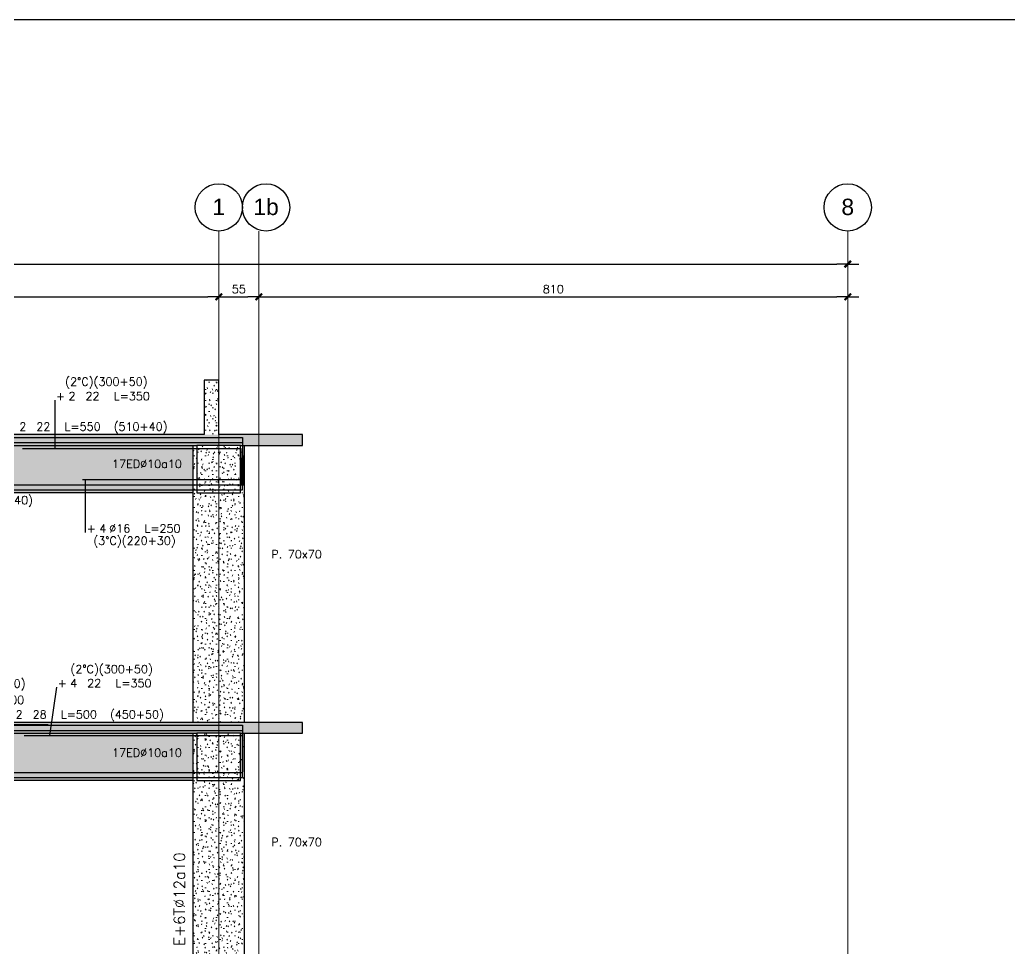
# Model space of a CAD drawing. Extents: x -9133 to 18268, y -11863 to 17290.
# Drawn here: x 2267 to 3628, y 2846 to 4123 of the extents above; entities that cross this region are included whole.
import ezdxf
from ezdxf.enums import TextEntityAlignment as Align

# ---------------------------------------------------------------- set-up
doc = ezdxf.new("R2010")
doc.units = 0
doc.header["$LTSCALE"] = 30
doc.header["$MEASUREMENT"] = 0
doc.linetypes.add('EJEG$0$RLE-PROYECCION', pattern=[0.71438, 0.47625, -0.23813])
doc.layers.get('0').update_dxf_attribs({"linetype": 'CONTINUOUS'})
doc.layers.add('EJEG$0$RLA-ACHURADO', color=30, linetype='EJEG$0$RLE-PROYECCION', lineweight=15, transparency=0.7)
for name, color, linetype, lineweight in [('EJEG$0$RLA-CONTORNO', 30, 'CONTINUOUS', 25), ('EJEG$0$RLA-EJE', 3, 'CONTINUOUS', 25), ('EJEG$0$RLA-EJES', 1, 'CONTINUOUS', 9), ('EJEG$0$RLA-TEXTOS-1', 9, 'CONTINUOUS', 9)]:
    doc.layers.add(name, color=color, linetype=linetype, lineweight=lineweight)
for name, color, linetype in [('EJEG$0$RLA-COTAS1', 2, 'CONTINUOUS'), ('EJEG$0$RLA-FE', 7, 'CONTINUOUS'), ('EJEG$0$RLA-TEXTOS-FE', 9, 'CONTINUOUS'), ('RLA-FORMATO', 7, 'CONTINUOUS')]:
    doc.layers.add(name, color=color, linetype=linetype)
doc.styles.add('EJEG$0$Arial_1', font='arial.ttf', dxfattribs={"height": 22.5})
doc.styles.add('EJEG$0$RomanS', font='romans.shx', dxfattribs={"height": 11.25})
doc.dimstyles.new('EJEG$0$ING-50', dxfattribs={"dimscale": 50, "dimtxt": 0.27, "dimasz": 0.3, "dimexe": 0, "dimexo": 0, "dimgap": 0.1, "dimtad": 1, "dimdec": 1, "dimzin": 12, "dimdsep": 46, "dimtxsty": 'EJEG$0$RomanS', "dimblk": 'EJEG$0$TICK1', "dimblk1": 'EJEG$0$TICK1', "dimblk2": 'EJEG$0$TICK1', "dimcen": 0.09, "dimclrd": 2, "dimclre": 1, "dimclrt": 3, "dimadec": 0, "dimazin": 0, "dimtfac": 1, "dimtdec": 0, "dimtix": 1, "dimtmove": 2, "dimatfit": 3, "dimldrblk": 'EJEG$0$TICK1', "dimfxl": 0, "dimfxlon": 1, "dimtolj": 1, "dimtzin": 0, "dimarcsym": 0})
pattern_1 = [(0, (-424.688, -2039.478), (20.32, 5.08), [1.676, -13.564, 1.676, -13.564, -81.28]), (0, (-424.688, -2039.478), (20.32, 5.08), [-30.48, 1.676, -28.804, 1.676, -13.564, -35.56]), (0, (-424.688, -2039.478), (20.32, 5.08), [-76.2, 1.676, -8.484, 1.676, -23.724]), (120, (-417.068, -2036.938), (-14.559409, 15.057636), [1.676, -13.564, 1.676, -13.564, -81.28]), (120, (-417.068, -2036.938), (-14.559409, 15.057636), [-30.48, 1.676, -28.804, 1.676, -13.564, -35.56]), (120, (-417.068, -2036.938), (-14.559409, 15.057636), [-76.2, 1.676, -8.484, 1.676, -23.724]), (240, (-414.528, -2026.778), (-5.760591, -20.137636), [1.676, -13.564, 1.676, -13.564, -81.28]), (240, (-414.528, -2026.778), (-5.760591, -20.137636), [-30.48, 1.676, -28.804, 1.676, -13.564, -35.56]), (240, (-414.528, -2026.778), (-5.760591, -20.137636), [-76.2, 1.676, -8.484, 1.676, -23.724])]

# ---------------------------------------------------------------- blocks, each defined once
blk = doc.blocks.new('EJEG$0$Grid - RLE-EJE-192293-EJE G')
at = {"layer": 'EJEG$0$RLA-EJE'}
blk.add_circle((410.2, 1495.5), 32.5, dxfattribs=at)
blk = doc.blocks.new('EJEG$0$TICK1')
at = {"color": 2}
for points in [[(0, 0), (-1, 0)], [(0, 0), (1, 0)]]:
    blk.add_lwpolyline(points, dxfattribs=at)
at = {"color": 2, "const_width": 0.2}
blk.add_lwpolyline([(-0.3, -0.3), (0.3, 0.3)], dxfattribs=at)
blk = doc.blocks.new('EJEG$0$DIMBLOCK1-EJE G')
at = {"layer": 'EJEG$0$RLA-COTAS1', "color": 2, "lineweight": -2, "transparency": 16777216}
blk.add_line((-1214.8, 1417.5), (1260.2, 1417.5), dxfattribs=at)
at = {"layer": 'EJEG$0$RLA-COTAS1', "color": 2, "lineweight": -2, "transparency": 16777216, "xscale": 15, "yscale": 15, "zscale": 15, "rotation": 180}
blk.add_blockref('EJEG$0$TICK1', (-1229.8, 1417.5), dxfattribs=at)
at = {"layer": 'EJEG$0$RLA-COTAS1', "color": 2, "lineweight": -2, "transparency": 16777216, "xscale": 15, "yscale": 15, "zscale": 15}
blk.add_blockref('EJEG$0$TICK1', (1275.2, 1417.5), dxfattribs=at)
at = {"layer": 'EJEG$0$RLA-COTAS1', "color": 3, "transparency": 16777216, "insert": (22.7, 1428.1), "char_height": 11.25, "attachment_point": 5, "style": 'EJEG$0$RomanS'}
blk.add_mtext('\\A1;2505', dxfattribs=at)
blk = doc.blocks.new('EJEG$0$DIMBLOCK4-EJE G')
at = {"layer": 'EJEG$0$RLA-COTAS1', "color": 2, "lineweight": -2, "transparency": 16777216}
blk.add_line((-464.8, 1372.5), (395.2, 1372.5), dxfattribs=at)
at = {"layer": 'EJEG$0$RLA-COTAS1', "color": 2, "lineweight": -2, "transparency": 16777216, "xscale": 15, "yscale": 15, "zscale": 15, "rotation": 180}
blk.add_blockref('EJEG$0$TICK1', (-479.8, 1372.5), dxfattribs=at)
at = {"layer": 'EJEG$0$RLA-COTAS1', "color": 2, "lineweight": -2, "transparency": 16777216, "xscale": 15, "yscale": 15, "zscale": 15}
blk.add_blockref('EJEG$0$TICK1', (410.2, 1372.5), dxfattribs=at)
at = {"layer": 'EJEG$0$RLA-COTAS1', "color": 3, "transparency": 16777216, "insert": (-34.8, 1383.1), "char_height": 11.25, "attachment_point": 5, "style": 'EJEG$0$RomanS'}
blk.add_mtext('\\A1;890', dxfattribs=at)
blk = doc.blocks.new('EJEG$0$DIMBLOCK5-EJE G')
at = {"layer": 'EJEG$0$RLA-COTAS1', "color": 2, "lineweight": -2, "transparency": 16777216}
blk.add_line((425.2, 1372.5), (450.2, 1372.5), dxfattribs=at)
at = {"layer": 'EJEG$0$RLA-COTAS1', "color": 2, "lineweight": -2, "transparency": 16777216, "xscale": 15, "yscale": 15, "zscale": 15, "rotation": 180}
blk.add_blockref('EJEG$0$TICK1', (410.2, 1372.5), dxfattribs=at)
at = {"layer": 'EJEG$0$RLA-COTAS1', "color": 2, "lineweight": -2, "transparency": 16777216, "xscale": 15, "yscale": 15, "zscale": 15}
blk.add_blockref('EJEG$0$TICK1', (465.2, 1372.5), dxfattribs=at)
at = {"layer": 'EJEG$0$RLA-COTAS1', "color": 3, "transparency": 16777216, "insert": (437.7, 1383.1), "char_height": 11.25, "attachment_point": 5, "style": 'EJEG$0$RomanS'}
blk.add_mtext('\\A1;55', dxfattribs=at)
blk = doc.blocks.new('EJEG$0$DIMBLOCK6-EJE G')
at = {"layer": 'EJEG$0$RLA-COTAS1', "color": 2, "lineweight": -2, "transparency": 16777216}
blk.add_line((480.2, 1372.5), (1260.2, 1372.5), dxfattribs=at)
at = {"layer": 'EJEG$0$RLA-COTAS1', "color": 2, "lineweight": -2, "transparency": 16777216, "xscale": 15, "yscale": 15, "zscale": 15, "rotation": 180}
blk.add_blockref('EJEG$0$TICK1', (465.2, 1372.5), dxfattribs=at)
at = {"layer": 'EJEG$0$RLA-COTAS1', "color": 2, "lineweight": -2, "transparency": 16777216, "xscale": 15, "yscale": 15, "zscale": 15}
blk.add_blockref('EJEG$0$TICK1', (1275.2, 1372.5), dxfattribs=at)
at = {"layer": 'EJEG$0$RLA-COTAS1', "color": 3, "transparency": 16777216, "insert": (870.2, 1383.1), "char_height": 11.25, "attachment_point": 5, "style": 'EJEG$0$RomanS'}
blk.add_mtext('\\A1;810', dxfattribs=at)
blk = doc.blocks.new('*U73')
at = {"layer": 'EJEG$0$RLA-FE'}
for p, q in [((0, 0), (0, 0)), ((0, 0), (918.2, 0)), ((918.2, 0), (968.2, 0)), ((968.2, 0), (1000, 0)), ((1000, 0), (1000, 0))]:
    blk.add_line(p, q, dxfattribs=at)
at = {"layer": 'EJEG$0$RLA-FE', "color": 3, "style": 'EJEG$0$RomanS', "flags": 8}
for tag, p in [('F=', (408.4, 9.3)), ('NUM', (422.8, 9.3))]:
    blk.add_attdef(tag, text='', height=11.2, dxfattribs=at).set_placement(p, align=Align.RIGHT)
at = {"layer": 'EJEG$0$RLA-FE', "color": 3, "style": 'EJEG$0$RomanS'}
for tag, p, flags in [('PHI', (426.7, 9.5), 14), ('DIAM', (436.6, 9.3), 12), ('MINUS', (458.6, 9.3), 13), ('TEXTO_FE2', (470.6, 4.4), 8), ('MARK', (472, 9.3), 13), ('TEXTO_FE1', (475.3, 9.3), 8), ('TIPO', (498.8, -75.8), 13), ('NVECES', (484.9, -94.7), 13), ('NUMFE', (488.9, -114.5), 13), ('CAPA', (497.1, -133.6), 13), ('DESPLAZA', (278.3, -151.6), 13), ('ESPACIO', (284.4, -170), 13), ('CANT', (298.2, -188.8), 13)]:
    blk.add_attdef(tag, p, '', height=11.2, dxfattribs=dict(at, flags=flags))
blk = doc.blocks.new('*U69')
at = {"layer": 'EJEG$0$RLA-FE'}
for p, q in [((0, 0), (0, 0)), ((0, 0), (368.2, 0)), ((368.2, 0), (418.2, 0)), ((418.2, 0), (450, 0)), ((450, 0), (450, -50))]:
    blk.add_line(p, q, dxfattribs=at)
at = {"layer": 'EJEG$0$RLA-FE', "color": 3, "style": 'EJEG$0$RomanS', "flags": 8}
for tag, p in [('F=', (133.4, 9.3)), ('NUM', (147.8, 9.3))]:
    blk.add_attdef(tag, text='', height=11.2, dxfattribs=at).set_placement(p, align=Align.RIGHT)
at = {"layer": 'EJEG$0$RLA-FE', "color": 3, "style": 'EJEG$0$RomanS'}
for tag, p, flags in [('PHI', (151.7, 9.5), 14), ('DIAM', (161.6, 9.3), 12), ('MINUS', (183.6, 9.3), 13), ('MARK', (197, 9.3), 13), ('TEXTO_FE1', (200.3, 9.3), 8), ('TEXTO_FE2', (267.8, 9.3), 8), ('TIPO', (223.8, -75.8), 13), ('NVECES', (209.9, -94.7), 13), ('NUMFE', (213.9, -114.5), 13), ('CAPA', (222.1, -133.6), 13), ('DESPLAZA', (278.3, -151.6), 13), ('ESPACIO', (284.4, -170), 13), ('CANT', (298.2, -188.8), 13)]:
    blk.add_attdef(tag, p, '', height=11.2, dxfattribs=dict(at, flags=flags))
blk = doc.blocks.new('*U86')
at = {"layer": 'EJEG$0$RLA-FE', "color": 6}
blk.add_line((0, 1), (183, 1), dxfattribs=at)
at = {"layer": 'EJEG$0$RLA-FE', "color": 3, "style": 'EJEG$0$RomanS', "flags": 8}
for tag, p in [('(', (77.2, 9.1)), ('EMP', (96.2, 9.1)), (')', (115.5, 9.1))]:
    blk.add_attdef(tag, text='', height=11.2, dxfattribs=at).set_placement(p, align=Align.CENTER)
blk = doc.blocks.new('*U158')
at = {"layer": 'EJEG$0$RLA-FE'}
for p, q in [((0, 0), (0, 0)), ((0, 0), (568.2, 0)), ((568.2, 0), (618.2, 0)), ((618.2, 0), (650, 0)), ((650, 0), (650, -50))]:
    blk.add_line(p, q, dxfattribs=at)
at = {"layer": 'EJEG$0$RLA-FE', "color": 3, "style": 'EJEG$0$RomanS'}
for tag, p, flags in [('TEXTO_FE2', (238.6, 58.8), 8), ('PHI', (251.7, 36.5), 14), ('DIAM', (261.6, 36.3), 12), ('MINUS', (283.6, 36.3), 13), ('MARK', (297, 36.3), 13), ('TEXTO_FE1', (300.3, 36.3), 8), ('TIPO', (323.8, -75.8), 13), ('NVECES', (309.9, -94.7), 13), ('NUMFE', (313.9, -114.5), 13), ('CAPA', (322.1, -133.6), 13), ('DESPLAZA', (278.3, -151.6), 13), ('ESPACIO', (284.4, -170), 13), ('CANT', (298.2, -188.8), 13)]:
    blk.add_attdef(tag, p, '', height=11.2, dxfattribs=dict(at, flags=flags))
at = {"layer": 'EJEG$0$RLA-FE', "color": 3, "style": 'EJEG$0$RomanS', "flags": 8}
for tag, p in [('F=', (233.4, 36.3)), ('NUM', (247.8, 36.3))]:
    blk.add_attdef(tag, text='', height=11.2, dxfattribs=at).set_placement(p, align=Align.RIGHT)
blk = doc.blocks.new('*U159')
at = {"layer": 'EJEG$0$RLA-FE'}
for p, q in [((0, 0), (0, 0)), ((0, 0), (218.2, 0)), ((218.2, 0), (268.2, 0)), ((268.2, 0), (300, 0)), ((300, 0), (300, -50))]:
    blk.add_line(p, q, dxfattribs=at)
at = {"layer": 'EJEG$0$RLA-FE', "color": 3, "style": 'EJEG$0$RomanS'}
for tag, p, flags in [('TEXTO_FE2', (63.6, 85.7), 8), ('PHI', (76.7, 66.5), 14), ('DIAM', (86.6, 66.3), 12), ('MINUS', (108.6, 66.3), 13), ('MARK', (122, 66.3), 13), ('TEXTO_FE1', (125.3, 66.3), 8), ('TIPO', (148.8, -75.8), 13), ('NVECES', (134.9, -94.7), 13), ('NUMFE', (138.9, -114.5), 13), ('CAPA', (147.1, -133.6), 13), ('DESPLAZA', (278.3, -151.6), 13), ('ESPACIO', (284.4, -170), 13), ('CANT', (298.2, -188.8), 13)]:
    blk.add_attdef(tag, p, '', height=11.2, dxfattribs=dict(at, flags=flags))
at = {"layer": 'EJEG$0$RLA-FE', "color": 3, "style": 'EJEG$0$RomanS', "flags": 8}
for tag, p in [('F=', (58.4, 66.3)), ('NUM', (72.8, 66.3))]:
    blk.add_attdef(tag, text='', height=11.2, dxfattribs=at).set_placement(p, align=Align.RIGHT)
blk = doc.blocks.new('*U147')
at = {"layer": 'EJEG$0$RLA-FE'}
for p, q in [((1150, 0), (1150, 50)), ((0, 0), (0, 0)), ((0, 0), (1068.2, 0)), ((1068.2, 0), (1118.2, 0)), ((1118.2, 0), (1150, 0))]:
    blk.add_line(p, q, dxfattribs=at)
at = {"layer": 'EJEG$0$RLA-FE', "color": 3, "style": 'EJEG$0$RomanS', "flags": 8}
for tag, p in [('F=', (596.1, -19.9)), ('NUM', (610.5, -19.9))]:
    blk.add_attdef(tag, text='', height=11.2, dxfattribs=at).set_placement(p, align=Align.RIGHT)
at = {"layer": 'EJEG$0$RLA-FE', "color": 3, "style": 'EJEG$0$RomanS'}
for tag, p, flags in [('PHI', (614.4, -19.7), 12), ('DIAM', (624.3, -19.9), 12), ('MINUS', (646.3, -19.9), 13), ('MARK', (659.7, -19.9), 13), ('TEXTO_FE1', (663, -19.9), 8), ('TEXTO_FE2', (730.5, -19.9), 8), ('TIPO', (573.8, -57.9), 13), ('NVECES', (559.9, -76.9), 13), ('NUMFE', (563.9, -96.6), 13), ('CAPA', (572.1, -115.7), 13), ('DESPLAZA', (277.2, -134.2), 13), ('ESPACIO', (283.2, -152.5), 13), ('CANT', (297.1, -171.3), 13)]:
    blk.add_attdef(tag, p, '', height=11.2, dxfattribs=dict(at, flags=flags))
blk = doc.blocks.new('*U148')
at = {"layer": 'EJEG$0$RLA-FE'}
for p, q in [((900, 0), (900, 50)), ((0, 0), (0, 0)), ((0, 0), (818.2, 0)), ((818.2, 0), (868.2, 0)), ((868.2, 0), (900, 0))]:
    blk.add_line(p, q, dxfattribs=at)
at = {"layer": 'EJEG$0$RLA-FE', "color": 3, "style": 'EJEG$0$RomanS', "flags": 8}
for tag, p in [('F=', (333.6, -47.9)), ('NUM', (348, -47.9))]:
    blk.add_attdef(tag, text='', height=11.2, dxfattribs=at).set_placement(p, align=Align.RIGHT)
at = {"layer": 'EJEG$0$RLA-FE', "color": 3, "style": 'EJEG$0$RomanS'}
for tag, p, flags in [('PHI', (351.9, -47.7), 12), ('DIAM', (361.8, -47.9), 12), ('MINUS', (383.8, -47.9), 13), ('MARK', (397.2, -47.9), 13), ('TEXTO_FE1', (400.5, -47.9), 8), ('TEXTO_FE2', (468, -47.9), 8), ('TIPO', (448.8, -57.9), 13), ('NVECES', (434.9, -76.9), 13), ('NUMFE', (438.9, -96.6), 13), ('CAPA', (447.1, -115.7), 13), ('DESPLAZA', (277.2, -134.2), 13), ('ESPACIO', (283.2, -152.5), 13), ('CANT', (297.1, -171.3), 13)]:
    blk.add_attdef(tag, p, '', height=11.2, dxfattribs=dict(at, flags=flags))
blk = doc.blocks.new('*U161')
at = {"layer": 'EJEG$0$RLA-FE'}
for p, q in [((0, 0), (0, 0)), ((0, 0), (428.2, 0)), ((428.2, 0), (478.2, 0)), ((478.2, 0), (510, 0)), ((510, 0), (510, -40))]:
    blk.add_line(p, q, dxfattribs=at)
at = {"layer": 'EJEG$0$RLA-FE', "color": 3, "style": 'EJEG$0$RomanS', "flags": 8}
for tag, p in [('F=', (198.5, 9.3)), ('NUM', (212.9, 9.3))]:
    blk.add_attdef(tag, text='', height=11.2, dxfattribs=at).set_placement(p, align=Align.RIGHT)
at = {"layer": 'EJEG$0$RLA-FE', "color": 3, "style": 'EJEG$0$RomanS'}
for tag, p, flags in [('PHI', (216.8, 9.5), 14), ('DIAM', (226.7, 9.3), 12), ('MINUS', (248.7, 9.3), 13), ('MARK', (262.1, 9.3), 13), ('TEXTO_FE1', (265.4, 9.3), 8), ('TEXTO_FE2', (332.9, 9.3), 8), ('TIPO', (253.8, -75.8), 13), ('NVECES', (239.9, -94.7), 13), ('NUMFE', (243.9, -114.5), 13), ('CAPA', (252.1, -133.6), 13), ('DESPLAZA', (278.3, -151.6), 13), ('ESPACIO', (284.4, -170), 13), ('CANT', (298.2, -188.8), 13)]:
    blk.add_attdef(tag, p, '', height=11.2, dxfattribs=dict(at, flags=flags))
blk = doc.blocks.new('*U162')
at = {"layer": 'EJEG$0$RLA-FE'}
for p, q in [((0, 0), (0, 0)), ((0, 0), (628.2, 0)), ((628.2, 0), (678.2, 0)), ((678.2, 0), (710, 0)), ((710, 0), (710, -40))]:
    blk.add_line(p, q, dxfattribs=at)
at = {"layer": 'EJEG$0$RLA-FE', "color": 3, "style": 'EJEG$0$RomanS'}
for tag, p, flags in [('TEXTO_FE2', (275.5, 54), 8), ('PHI', (295, 36.5), 14), ('DIAM', (304.9, 36.3), 12), ('MINUS', (326.9, 36.3), 13), ('MARK', (340.3, 36.3), 13), ('TEXTO_FE1', (343.6, 36.3), 8), ('TIPO', (353.8, -75.8), 13), ('NVECES', (339.9, -94.7), 13), ('NUMFE', (343.9, -114.5), 13), ('CAPA', (352.1, -133.6), 13), ('DESPLAZA', (278.3, -151.6), 13), ('ESPACIO', (284.4, -170), 13), ('CANT', (298.2, -188.8), 13)]:
    blk.add_attdef(tag, p, '', height=11.2, dxfattribs=dict(at, flags=flags))
at = {"layer": 'EJEG$0$RLA-FE', "color": 3, "style": 'EJEG$0$RomanS', "flags": 8}
for tag, p in [('F=', (276.7, 36.3)), ('NUM', (291.1, 36.3))]:
    blk.add_attdef(tag, text='', height=11.2, dxfattribs=at).set_placement(p, align=Align.RIGHT)
blk = doc.blocks.new('*U163')
at = {"layer": 'EJEG$0$RLA-FE'}
for p, q in [((0, 0), (0, 0)), ((0, 0), (218.2, 0)), ((218.2, 0), (268.2, 0)), ((268.2, 0), (300, 0)), ((300, 0), (300, -50))]:
    blk.add_line(p, q, dxfattribs=at)
at = {"layer": 'EJEG$0$RLA-FE', "color": 3, "style": 'EJEG$0$RomanS'}
for tag, p, flags in [('TEXTO_FE2', (58.6, 86.2), 8), ('PHI', (76.7, 66.5), 14), ('DIAM', (86.6, 66.3), 12), ('MINUS', (108.6, 66.3), 13), ('MARK', (122, 66.3), 13), ('TEXTO_FE1', (125.3, 66.3), 8), ('TIPO', (148.8, -75.8), 13), ('NVECES', (134.9, -94.7), 13), ('NUMFE', (138.9, -114.5), 13), ('CAPA', (147.1, -133.6), 13), ('DESPLAZA', (278.3, -151.6), 13), ('ESPACIO', (284.4, -170), 13), ('CANT', (298.2, -188.8), 13)]:
    blk.add_attdef(tag, p, '', height=11.2, dxfattribs=dict(at, flags=flags))
at = {"layer": 'EJEG$0$RLA-FE', "color": 3, "style": 'EJEG$0$RomanS', "flags": 8}
for tag, p in [('F=', (58.4, 66.3)), ('NUM', (72.8, 66.3))]:
    blk.add_attdef(tag, text='', height=11.2, dxfattribs=at).set_placement(p, align=Align.RIGHT)
blk = doc.blocks.new('*U61')
at = {"layer": 'EJEG$0$RLA-FE'}
for p, q in [((810, 0), (810, 40)), ((0, 0), (0, 0)), ((0, 0), (728.2, 0)), ((728.2, 0), (778.2, 0)), ((778.2, 0), (810, 0))]:
    blk.add_line(p, q, dxfattribs=at)
at = {"layer": 'EJEG$0$RLA-FE', "color": 3, "style": 'EJEG$0$RomanS', "flags": 8}
for tag, p in [('F=', (313.4, -19.9)), ('NUM', (327.8, -19.9))]:
    blk.add_attdef(tag, text='', height=11.2, dxfattribs=at).set_placement(p, align=Align.RIGHT)
at = {"layer": 'EJEG$0$RLA-FE', "color": 3, "style": 'EJEG$0$RomanS'}
for tag, p, flags in [('PHI', (331.7, -19.7), 12), ('DIAM', (341.6, -19.9), 12), ('MINUS', (363.6, -19.9), 13), ('MARK', (377, -19.9), 13), ('TEXTO_FE1', (380.3, -19.9), 8), ('TEXTO_FE2', (447.8, -19.9), 8), ('TIPO', (403.8, -57.9), 13), ('NVECES', (389.9, -76.9), 13), ('NUMFE', (393.9, -96.6), 13), ('CAPA', (402.1, -115.7), 13), ('DESPLAZA', (277.2, -134.2), 13), ('ESPACIO', (283.2, -152.5), 13), ('CANT', (297.1, -171.3), 13)]:
    blk.add_attdef(tag, p, '', height=11.2, dxfattribs=dict(at, flags=flags))
blk = doc.blocks.new('*U62')
at = {"layer": 'EJEG$0$RLA-FE'}
for p, q in [((1110, 0), (1110, 40)), ((0, 0), (0, 0)), ((0, 0), (1028.2, 0)), ((1028.2, 0), (1078.2, 0)), ((1078.2, 0), (1110, 0))]:
    blk.add_line(p, q, dxfattribs=at)
at = {"layer": 'EJEG$0$RLA-FE', "color": 3, "style": 'EJEG$0$RomanS', "flags": 8}
for tag, p in [('F=', (463.4, -47.9)), ('NUM', (477.8, -47.9))]:
    blk.add_attdef(tag, text='', height=11.2, dxfattribs=at).set_placement(p, align=Align.RIGHT)
at = {"layer": 'EJEG$0$RLA-FE', "color": 3, "style": 'EJEG$0$RomanS'}
for tag, p, flags in [('PHI', (481.7, -47.7), 12), ('DIAM', (491.6, -47.9), 12), ('MINUS', (513.6, -47.9), 13), ('MARK', (527, -47.9), 13), ('TEXTO_FE1', (530.3, -47.9), 8), ('TEXTO_FE2', (597.8, -47.9), 8), ('TIPO', (553.8, -57.9), 13), ('NVECES', (539.9, -76.9), 13), ('NUMFE', (543.9, -96.6), 13), ('CAPA', (552.1, -115.7), 13), ('DESPLAZA', (277.2, -134.2), 13), ('ESPACIO', (283.2, -152.5), 13), ('CANT', (297.1, -171.3), 13)]:
    blk.add_attdef(tag, p, '', height=11.2, dxfattribs=dict(at, flags=flags))
blk = doc.blocks.new('*U160')
at = {"layer": 'EJEG$0$RLA-FE'}
for p, q in [((220, 0), (220, 30)), ((0, 0), (0, 0)), ((0, 0), (138.2, 0)), ((138.2, 0), (188.2, 0)), ((188.2, 0), (220, 0))]:
    blk.add_line(p, q, dxfattribs=at)
at = {"layer": 'EJEG$0$RLA-FE', "color": 3, "style": 'EJEG$0$RomanS'}
for tag, p, flags in [('TIPO', (108.8, -57.9), 13), ('PHI', (36.7, -72.7), 12), ('DIAM', (46.6, -72.9), 12), ('MINUS', (68.6, -72.9), 13), ('MARK', (82, -72.9), 13), ('TEXTO_FE1', (85.3, -72.9), 8), ('NVECES', (94.9, -76.9), 13), ('TEXTO_FE2', (15, -89.7), 8), ('NUMFE', (98.9, -96.6), 13), ('CAPA', (107.1, -115.7), 13), ('DESPLAZA', (277.2, -134.2), 13), ('ESPACIO', (283.2, -152.5), 13), ('CANT', (297.1, -171.3), 13)]:
    blk.add_attdef(tag, p, '', height=11.2, dxfattribs=dict(at, flags=flags))
at = {"layer": 'EJEG$0$RLA-FE', "color": 3, "style": 'EJEG$0$RomanS', "flags": 8}
for tag, p in [('F=', (18.4, -72.9)), ('NUM', (32.8, -72.9))]:
    blk.add_attdef(tag, text='', height=11.2, dxfattribs=at).set_placement(p, align=Align.RIGHT)
blk = doc.blocks.new('EJEG')
at = {"layer": 'EJEG$0$RLA-ACHURADO'}
h = blk.add_hatch(dxfattribs=at)
h.set_pattern_fill('SAND - DENSE', color=256, style=0, pattern_type=2)
h.set_pattern_definition(pattern_1)
h.paths.add_polyline_path([(410.2, 1183), (410.2, 1258), (390.2, 1258), (390.2, 1183)], flags=0)
h = blk.add_hatch(dxfattribs=at)
h.set_pattern_fill('SAND - DENSE', color=256, style=0, pattern_type=2)
h.set_pattern_definition(pattern_1)
h.paths.add_polyline_path([(525.18, 1168), (525.18, 1183), (-1646.82, 1183), (-1646.82, 1168), (-173.89, 1168)], flags=0)
h = blk.add_hatch(dxfattribs=at)
h.set_pattern_fill('SAND - DENSE', color=256, style=0, pattern_type=2)
h.set_pattern_definition([(0, (300.312, -2039.478), (20.32, 5.08), [1.676, -13.564, 1.676, -13.564, -81.28]), (0, (300.312, -2039.478), (20.32, 5.08), [-30.48, 1.676, -28.804, 1.676, -13.564, -35.56]), (0, (300.312, -2039.478), (20.32, 5.08), [-76.2, 1.676, -8.484, 1.676, -23.724]), (120, (307.932, -2036.938), (-14.559409, 15.057636), [1.676, -13.564, 1.676, -13.564, -81.28]), (120, (307.932, -2036.938), (-14.559409, 15.057636), [-30.48, 1.676, -28.804, 1.676, -13.564, -35.56]), (120, (307.932, -2036.938), (-14.559409, 15.057636), [-76.2, 1.676, -8.484, 1.676, -23.724]), (240, (310.472, -2026.778), (-5.760591, -20.137636), [1.676, -13.564, 1.676, -13.564, -81.28]), (240, (310.472, -2026.778), (-5.760591, -20.137636), [-30.48, 1.676, -28.804, 1.676, -13.564, -35.56]), (240, (310.472, -2026.778), (-5.760591, -20.137636), [-76.2, 1.676, -8.484, 1.676, -23.724])])
h.paths.add_polyline_path([(-148.97, 1128), (-193.97, 1128), (-193.97, 1158), (-148.97, 1158)])
h.paths.add_polyline_path([(-444.82, 1168), (-444.82, 1103), (375.18, 1103), (375.18, 1168)])
h.paths.add_polyline_path([(79.37, 1128), (79.37, 1158), (124.37, 1158), (124.37, 1128)])
h = blk.add_hatch(dxfattribs=at)
h.set_pattern_fill('SAND - DENSE', color=256, style=0, pattern_type=2)
h.set_pattern_definition(pattern_1)
h.paths.add_polyline_path([(440.2, 787), (445.18, 787), (445.18, 1168), (440.2, 1168), (440.2, 1103), (380.2, 1103), (380.2, 1168), (375.18, 1168), (375.18, 787), (380.2, 787)], flags=0)
h = blk.add_hatch(dxfattribs=at)
h.set_pattern_fill('SAND - DENSE', color=256, style=0, pattern_type=2)
h.set_pattern_definition(pattern_1)
h.paths.add_polyline_path([(440.2, 1103), (440.2, 1168), (380.2, 1168), (380.2, 1103)], flags=0)
h = blk.add_hatch(dxfattribs=at)
h.set_pattern_fill('SAND - DENSE', color=256, style=0, pattern_type=2)
h.set_pattern_definition(pattern_1)
h.paths.add_polyline_path([(525.18, 772), (525.18, 787), (-1646.82, 787), (-1646.82, 772), (-173.89, 772)], flags=0)
h = blk.add_hatch(dxfattribs=at)
h.set_pattern_fill('SAND - DENSE', color=256, style=0, pattern_type=2)
h.set_pattern_definition([(0, (300.312, -2435.478), (20.32, 5.08), [1.676, -13.564, 1.676, -13.564, -81.28]), (0, (300.312, -2435.478), (20.32, 5.08), [-30.48, 1.676, -28.804, 1.676, -13.564, -35.56]), (0, (300.312, -2435.478), (20.32, 5.08), [-76.2, 1.676, -8.484, 1.676, -23.724]), (120, (307.932, -2432.938), (-14.559409, 15.057636), [1.676, -13.564, 1.676, -13.564, -81.28]), (120, (307.932, -2432.938), (-14.559409, 15.057636), [-30.48, 1.676, -28.804, 1.676, -13.564, -35.56]), (120, (307.932, -2432.938), (-14.559409, 15.057636), [-76.2, 1.676, -8.484, 1.676, -23.724]), (240, (310.472, -2422.778), (-5.760591, -20.137636), [1.676, -13.564, 1.676, -13.564, -81.28]), (240, (310.472, -2422.778), (-5.760591, -20.137636), [-30.48, 1.676, -28.804, 1.676, -13.564, -35.56]), (240, (310.472, -2422.778), (-5.760591, -20.137636), [-76.2, 1.676, -8.484, 1.676, -23.724])])
h.paths.add_polyline_path([(-148.97, 732), (-193.97, 732), (-193.97, 762), (-148.97, 762)])
h.paths.add_polyline_path([(-444.82, 772), (-444.82, 707), (375.18, 707), (375.18, 772)])
h.paths.add_polyline_path([(79.37, 732), (79.37, 762), (124.37, 762), (124.37, 732)])
h = blk.add_hatch(dxfattribs=at)
h.set_pattern_fill('SAND - DENSE', color=256, style=0, pattern_type=2)
h.set_pattern_definition(pattern_1)
h.paths.add_polyline_path([(440.2, 391), (445.18, 391), (445.18, 772), (440.2, 772), (440.2, 707), (380.2, 707), (380.2, 772), (375.18, 772), (375.18, 391), (380.2, 391)], flags=0)
h = blk.add_hatch(dxfattribs=at)
h.set_pattern_fill('SAND - DENSE', color=256, style=0, pattern_type=2)
h.set_pattern_definition(pattern_1)
h.paths.add_polyline_path([(440.2, 707), (440.2, 772), (380.2, 772), (380.2, 707)], flags=0)
at = {"layer": 'EJEG$0$RLA-CONTORNO'}
for p, q in [((410.2, 1258), (390.2, 1258)), ((390.2, 1258), (390.2, 1183)), ((410.2, 1183), (410.2, 1258)), ((390.2, 1183), (-1184.8, 1183)), ((525.18, 1183), (410.2, 1183)), ((525.18, 1168), (525.18, 1183)), ((-449.82, 1168), (380.2, 1168)), ((375.18, 787), (375.18, 1168)), ((380.2, 1168), (380.2, 1103)), ((440.2, 1168), (380.21, 1168)), ((440.2, 1168), (525.18, 1168)), ((440.2, 1103), (440.2, 1168)), ((445.18, 1168), (445.18, 787)), ((375.18, 1103), (-444.82, 1103)), ((380.2, 1103), (440.2, 1103)), ((525.18, 787), (-1646.82, 787)), ((525.18, 772), (525.18, 787)), ((-449.82, 772), (380.2, 772)), ((375.18, 391), (375.18, 772)), ((380.2, 772), (380.2, 707)), ((440.2, 772), (380.21, 772)), ((440.2, 772), (525.18, 772)), ((440.2, 707), (440.2, 772)), ((445.18, 772), (445.18, 391)), ((375.18, 707), (-444.82, 707)), ((380.2, 707), (440.2, 707))]:
    blk.add_line(p, q, dxfattribs=at)
at = {"layer": 'EJEG$0$RLA-EJES'}
for p, q in [((410.2, -996.18), (410.2, 1463)), ((465.2, -996.18), (465.2, 1463)), ((1275.18, -996.18), (1275.18, 1463))]:
    blk.add_line(p, q, dxfattribs=at)
at = {"layer": 'EJEG$0$RLA-FE', "color": 2}
for p, q in [((184.8, 1230.23), (184.8, 1163.9)), ((227.11, 1048.11), (227.11, 1121)), ((187.11, 835.32), (177.37, 769))]:
    blk.add_line(p, q, dxfattribs=at)
at = {"layer": 'EJEG$0$RLA-EJE'}
for p in [(0, 0), (65, 0), (864.98, 0)]:
    blk.add_blockref('EJEG$0$Grid - RLE-EJE-192293-EJE G', p, dxfattribs=at)
at = {"layer": 'EJEG$0$RLA-FE'}
ref = blk.add_blockref('*U163', (140.37, 1163.9), dxfattribs=at)
ref.add_attrib('DIAM', '22', (226.97, 1230.23), dxfattribs={"color": 3, "height": 11.25, "style": 'EJEG$0$RomanS'})
ref.add_attrib('NUM', '2', dxfattribs={"color": 3, "height": 11.25, "style": 'EJEG$0$RomanS'}).set_placement((213.22, 1230.23), align=Align.RIGHT)
ref.add_attrib('TEXTO_FE1', 'L=350', (265.69, 1230.23), dxfattribs={"color": 3, "height": 11.25, "style": 'EJEG$0$RomanS'})
ref.add_attrib('TEXTO_FE2', '(2°C)(300+50)', (198.96, 1250.11), dxfattribs={"color": 3, "height": 11.25, "style": 'EJEG$0$RomanS'})
ref.add_attrib('F=', '+', dxfattribs={"color": 3, "height": 11.25, "style": 'EJEG$0$RomanS'}).set_placement((198.81, 1230.23), align=Align.RIGHT)
ref = blk.add_blockref('*U162', (-267.32, 1172), dxfattribs=at)
ref.add_attrib('DIAM', '22', (37.54, 1208.32), dxfattribs={"color": 3, "height": 11.25, "style": 'EJEG$0$RomanS'})
ref.add_attrib('NUM', '+2', dxfattribs={"color": 3, "height": 11.25, "style": 'EJEG$0$RomanS'}).set_placement((23.79, 1208.32), align=Align.RIGHT)
ref.add_attrib('TEXTO_FE1', 'L=750', (76.25, 1208.32), dxfattribs={"color": 3, "height": 11.25, "style": 'EJEG$0$RomanS'})
ref.add_attrib('TEXTO_FE2', '(1°C)(710+40)', (8.15, 1225.99), dxfattribs={"color": 3, "height": 11.25, "style": 'EJEG$0$RomanS'})
ref = blk.add_blockref('*U161', (-67.32, 1179), dxfattribs=at)
ref.add_attrib('DIAM', '22', (159.35, 1188.32), dxfattribs={"color": 3, "height": 11.25, "style": 'EJEG$0$RomanS'})
ref.add_attrib('NUM', '2', dxfattribs={"color": 3, "height": 11.25, "style": 'EJEG$0$RomanS'}).set_placement((145.6, 1188.32), align=Align.RIGHT)
ref.add_attrib('TEXTO_FE1', 'L=550', (198.06, 1188.32), dxfattribs={"color": 3, "height": 11.25, "style": 'EJEG$0$RomanS'})
ref.add_attrib('TEXTO_FE2', '(510+40)', (265.58, 1188.34), dxfattribs={"color": 3, "height": 11.25, "style": 'EJEG$0$RomanS'})
ref = blk.add_blockref('*U62', (-665.87, 1114), dxfattribs=at)
ref.add_attrib('DIAM', '18', (-174.27, 1066.11), dxfattribs={"color": 3, "height": 11.25, "style": 'EJEG$0$RomanS'})
ref.add_attrib('NUM', '2', dxfattribs={"color": 3, "height": 11.25, "style": 'EJEG$0$RomanS'}).set_placement((-188.02, 1066.11), align=Align.RIGHT)
ref.add_attrib('TEXTO_FE1', 'L=1150', (-135.55, 1066.11), dxfattribs={"color": 3, "height": 11.25, "style": 'EJEG$0$RomanS'})
ref.add_attrib('TEXTO_FE2', '(1°C)(1110+40)', (-68.03, 1066.12), dxfattribs={"color": 3, "height": 11.25, "style": 'EJEG$0$RomanS'})
ref.add_attrib('PHI', '%%C', (-184.12, 1066.32), dxfattribs={"color": 3, "height": 11.25, "style": 'EJEG$0$RomanS'})
ref.add_attrib('F=', '+', dxfattribs={"color": 3, "height": 11.25, "style": 'EJEG$0$RomanS'}).set_placement((-202.43, 1066.11), align=Align.RIGHT)
ref = blk.add_blockref('*U61', (-367.32, 1107), dxfattribs=at)
ref.add_attrib('DIAM', '18', (-25.72, 1087.11), dxfattribs={"color": 3, "height": 11.25, "style": 'EJEG$0$RomanS'})
ref.add_attrib('NUM', '2', dxfattribs={"color": 3, "height": 11.25, "style": 'EJEG$0$RomanS'}).set_placement((-39.47, 1087.11), align=Align.RIGHT)
ref.add_attrib('TEXTO_FE1', 'L=850', (13, 1087.11), dxfattribs={"color": 3, "height": 11.25, "style": 'EJEG$0$RomanS'})
ref.add_attrib('TEXTO_FE2', '(810+40)', (80.52, 1087.12), dxfattribs={"color": 3, "height": 11.25, "style": 'EJEG$0$RomanS'})
ref.add_attrib('PHI', '%%C', (-35.57, 1087.32), dxfattribs={"color": 3, "height": 11.25, "style": 'EJEG$0$RomanS'})
ref = blk.add_blockref('*U160', (222.68, 1121), dxfattribs=at)
ref.add_attrib('DIAM', '16', (269.28, 1048.11), dxfattribs={"color": 3, "height": 11.25, "style": 'EJEG$0$RomanS'})
ref.add_attrib('NUM', '4', dxfattribs={"color": 3, "height": 11.25, "style": 'EJEG$0$RomanS'}).set_placement((255.53, 1048.11), align=Align.RIGHT)
ref.add_attrib('TEXTO_FE1', 'L=250', (308, 1048.11), dxfattribs={"color": 3, "height": 11.25, "style": 'EJEG$0$RomanS'})
ref.add_attrib('TEXTO_FE2', '(3°C)(220+30)', (237.71, 1031.31), dxfattribs={"color": 3, "height": 11.25, "style": 'EJEG$0$RomanS'})
ref.add_attrib('PHI', '%%C', (259.43, 1048.32), dxfattribs={"color": 3, "height": 11.25, "style": 'EJEG$0$RomanS'})
ref.add_attrib('F=', '+', dxfattribs={"color": 3, "height": 11.25, "style": 'EJEG$0$RomanS'}).set_placement((241.12, 1048.11), align=Align.RIGHT)
ref = blk.add_blockref('*U159', (142.68, 769), dxfattribs=at)
ref.add_attrib('DIAM', '22', (229.28, 835.32), dxfattribs={"color": 3, "height": 11.25, "style": 'EJEG$0$RomanS'})
ref.add_attrib('NUM', '4', dxfattribs={"color": 3, "height": 11.25, "style": 'EJEG$0$RomanS'}).set_placement((215.53, 835.32), align=Align.RIGHT)
ref.add_attrib('TEXTO_FE1', 'L=350', (268, 835.32), dxfattribs={"color": 3, "height": 11.25, "style": 'EJEG$0$RomanS'})
ref.add_attrib('TEXTO_FE2', '(2°C)(300+50)', (206.24, 854.72), dxfattribs={"color": 3, "height": 11.25, "style": 'EJEG$0$RomanS'})
ref.add_attrib('F=', '+', dxfattribs={"color": 3, "height": 11.25, "style": 'EJEG$0$RomanS'}).set_placement((201.12, 835.32), align=Align.RIGHT)
ref = blk.add_blockref('*U158', (-207.32, 776), dxfattribs=at)
ref.add_attrib('DIAM', '28', (54.28, 812.32), dxfattribs={"color": 3, "height": 11.25, "style": 'EJEG$0$RomanS'})
ref.add_attrib('NUM', '2', dxfattribs={"color": 3, "height": 11.25, "style": 'EJEG$0$RomanS'}).set_placement((40.53, 812.32), align=Align.RIGHT)
ref.add_attrib('TEXTO_FE1', 'L=700', (93, 812.32), dxfattribs={"color": 3, "height": 11.25, "style": 'EJEG$0$RomanS'})
ref.add_attrib('TEXTO_FE2', '(1°C)(650+50)', (31.24, 834.78), dxfattribs={"color": 3, "height": 11.25, "style": 'EJEG$0$RomanS'})
ref.add_attrib('F=', '+', dxfattribs={"color": 3, "height": 11.25, "style": 'EJEG$0$RomanS'}).set_placement((26.12, 812.32), align=Align.RIGHT)
ref = blk.add_blockref('*U73', (-824.32, 783), dxfattribs=at)
ref.add_attrib('DIAM', '28', (-387.72, 792.32), dxfattribs={"color": 3, "height": 11.25, "style": 'EJEG$0$RomanS'})
ref.add_attrib('NUM', '2', dxfattribs={"color": 3, "height": 11.25, "style": 'EJEG$0$RomanS'}).set_placement((-401.47, 792.32), align=Align.RIGHT)
ref.add_attrib('TEXTO_FE1', 'L=1000', (-349, 792.32), dxfattribs={"color": 3, "height": 11.25, "style": 'EJEG$0$RomanS'})
ref = blk.add_blockref('*U69', (-7.32, 783), dxfattribs=at)
ref.add_attrib('DIAM', '28', (154.28, 792.32), dxfattribs={"color": 3, "height": 11.25, "style": 'EJEG$0$RomanS'})
ref.add_attrib('NUM', '2', dxfattribs={"color": 3, "height": 11.25, "style": 'EJEG$0$RomanS'}).set_placement((140.53, 792.32), align=Align.RIGHT)
ref.add_attrib('TEXTO_FE1', 'L=500', (193, 792.32), dxfattribs={"color": 3, "height": 11.25, "style": 'EJEG$0$RomanS'})
ref.add_attrib('TEXTO_FE2', '(450+50)', (260.52, 792.34), dxfattribs={"color": 3, "height": 11.25, "style": 'EJEG$0$RomanS'})
blk.add_blockref('*U86', (-7.32, 783), dxfattribs=at)
ref = blk.add_blockref('*U148', (-457.32, 718), dxfattribs=at)
ref.add_attrib('DIAM', '25', (-95.54, 670.11), dxfattribs={"color": 3, "height": 11.25, "style": 'EJEG$0$RomanS'})
ref.add_attrib('NUM', '+2', dxfattribs={"color": 3, "height": 11.25, "style": 'EJEG$0$RomanS'}).set_placement((-109.3, 670.11), align=Align.RIGHT)
ref.add_attrib('TEXTO_FE1', 'L=950', (-56.83, 670.11), dxfattribs={"color": 3, "height": 11.25, "style": 'EJEG$0$RomanS'})
ref.add_attrib('TEXTO_FE2', '(1°C)(900+50)', (10.69, 670.12), dxfattribs={"color": 3, "height": 11.25, "style": 'EJEG$0$RomanS'})
ref.add_attrib('PHI', '%%C', (-105.4, 670.32), dxfattribs={"color": 3, "height": 11.25, "style": 'EJEG$0$RomanS'})
ref = blk.add_blockref('*U147', (-707.32, 711), dxfattribs=at)
ref.add_attrib('DIAM', '25', (-83.02, 691.11), dxfattribs={"color": 3, "height": 11.25, "style": 'EJEG$0$RomanS'})
ref.add_attrib('NUM', '2', dxfattribs={"color": 3, "height": 11.25, "style": 'EJEG$0$RomanS'}).set_placement((-96.77, 691.11), align=Align.RIGHT)
ref.add_attrib('TEXTO_FE1', 'L=1200', (-44.31, 691.11), dxfattribs={"color": 3, "height": 11.25, "style": 'EJEG$0$RomanS'})
ref.add_attrib('TEXTO_FE2', '(1150+50)', (23.21, 691.12), dxfattribs={"color": 3, "height": 11.25, "style": 'EJEG$0$RomanS'})
ref.add_attrib('PHI', '%%C', (-92.87, 691.32), dxfattribs={"color": 3, "height": 11.25, "style": 'EJEG$0$RomanS'})
at = {"layer": 'EJEG$0$RLA-EJE', "color": 5, "char_height": 22.5, "attachment_point": 2, "line_spacing_factor": 0.941778, "style": 'EJEG$0$Arial_1'}
for s, insert, width in [('1', (410.19, 1507.45), 20.9352), ('1b', (475.19, 1507.45), 41.8704), ('8', (1275.18, 1507.45), 20.9352)]:
    blk.add_mtext(s, dxfattribs=dict(at, insert=insert, width=width))
at = {"layer": 'EJEG$0$RLA-TEXTOS-1', "char_height": 11.25, "width": 129.8188, "attachment_point": 5, "line_spacing_factor": 0.983083, "style": 'EJEG$0$RomanS'}
for insert in [(517.14, 1018.41), (517.14, 622.41)]:
    blk.add_mtext('P. 70x70', dxfattribs=dict(at, insert=insert))
at = {"layer": 'EJEG$0$RLA-TEXTOS-FE', "color": 9, "style": 'EJEG$0$RomanS'}
for p in [(311.5, 1137.04), (311.5, 739.7)]:
    blk.add_text('17ED%%C10a10', height=11.25, dxfattribs=at).set_placement(p, align=Align.CENTER)
at = {"layer": 'EJEG$0$RLA-TEXTOS-FE', "style": 'EJEG$0$RomanS'}
blk.add_text('E+6T∅12a10', height=15, rotation=90, dxfattribs=at).set_placement((363.61, 479.54))
at = {"layer": 'EJEG$0$RLA-COTAS1'}
for base, p1, p2, picture, middle in [((1275.18, 1417.52), (-1229.82, 1422.52), (1275.18, 1422.52), 'EJEG$0$DIMBLOCK1-EJE G', (22.68, 1428.14)), ((410.2, 1372.52), (-479.82, 1377.52), (410.2, 1377.52), 'EJEG$0$DIMBLOCK4-EJE G', (-34.81, 1383.14)), ((465.2, 1372.52), (410.2, 1377.52), (465.2, 1377.52), 'EJEG$0$DIMBLOCK5-EJE G', (437.7, 1383.14)), ((1275.18, 1372.52), (465.2, 1377.52), (1275.18, 1377.52), 'EJEG$0$DIMBLOCK6-EJE G', (870.19, 1383.14))]:
    dim = blk.add_linear_dim(base=base, p1=p1, p2=p2, dimstyle='EJEG$0$ING-50', override={"dimexe": 0, "dimexo": 0, "dimdec": 1, "dimfxl": 0, "dimfxlon": 1}, dxfattribs=at)
    dim.commit()
    dim.dimension.update_dxf_attribs({"geometry": picture, "text_midpoint": middle})

msp = doc.modelspace()

# ---------------------------------------------------------------- linework, layer by layer
at = {"layer": 'RLA-FORMATO', "color": 6, "linetype": 'Continuous'}
msp.add_line((5686.9, 4123.1), (-58.1, 4123.1), dxfattribs=at)

# ---------------------------------------------------------------- block references
msp.add_blockref('EJEG', (2130.7, 2369.5))

doc.saveas('drawing.dxf')
